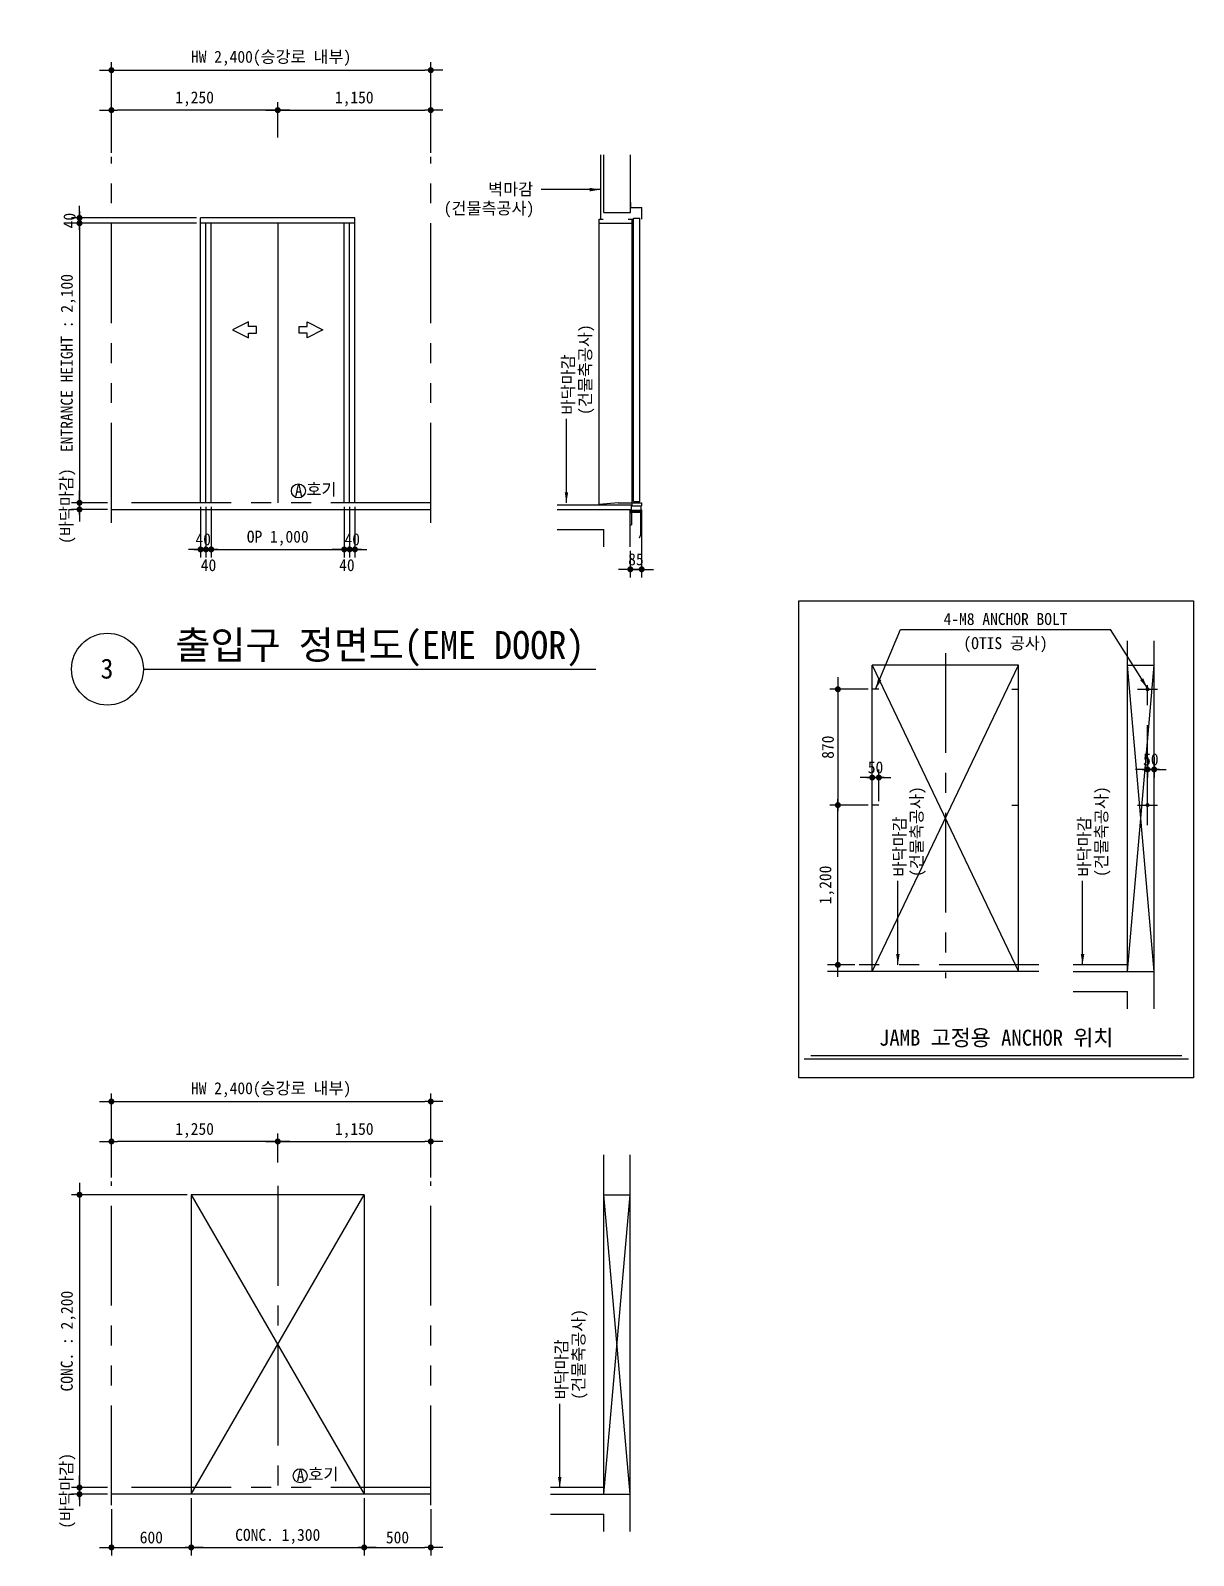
# Model space of a CAD drawing. Extents: x -9109 to 174251, y 57759 to 115528.
# Drawn here: x 112273 to 121014, y 85162 to 96618 of the extents above; entities that cross this region are included whole.
import ezdxf
from ezdxf.enums import TextEntityAlignment as Align

# ---------------------------------------------------------------- set-up
doc = ezdxf.new("R2010")
doc.units = 0
doc.header["$LTSCALE"] = 600
doc.header["$MEASUREMENT"] = 0
doc.linetypes.add('CENTER', pattern=[2, 1.25, -0.25, 0.25, -0.25])
doc.linetypes.add('PHANTOM', pattern=[2.5, 1.25, -0.25, 0.25, -0.25, 0.25, -0.25])
doc.layers.get('0').update_dxf_attribs({"linetype": 'CONTINUOUS'})
for name, color, linetype in [('1', 3, 'CONTINUOUS'), ('3', 1, 'CENTER'), ('4', 6, 'PHANTOM'), ('A-DIMS', 7, 'CONTINUOUS')]:
    doc.layers.add(name, color=color, linetype=linetype)
for name, color, linetype, lineweight in [('A-MKXS-LEAD', 7, 'CONTINUOUS', 25), ('A-XXXX-SYMB', 7, 'CONTINUOUS', 25), ('A-XXXX-TABL', 7, 'CONTINUOUS', 25), ('A-XXXX-TXT1', 3, 'CONTINUOUS', 25), ('A-XXXX-TXT2', 3, 'CONTINUOUS', 25)]:
    doc.layers.add(name, color=color, linetype=linetype, lineweight=lineweight)
doc.styles.add('HY울릉도L', font='')
doc.styles.add('OTIS', font='')
doc.styles.add('굴림', font='')
doc.styles.add('돋움', font='')
doc.styles.add('돋움체', font='')
doc.styles.get('HY울릉도L').set_extended_font_data('Dotum')
doc.styles.get('OTIS').set_extended_font_data('Dotum')
doc.styles.get('굴림').set_extended_font_data('Dotum')
doc.styles.get('돋움').set_extended_font_data('DotumChe')
doc.styles.get('돋움체').set_extended_font_data('DotumChe')
doc.dimstyles.new('CDIM', dxfattribs={"dimtxt": 3, "dimasz": 1.5, "dimexe": 2, "dimexo": 1, "dimgap": 1, "dimtad": 1, "dimdec": 0, "dimrnd": 0.5, "dimzin": 0, "dimdsep": 32, "dimlunit": 6, "dimtxsty": 'HY울릉도L', "dimblk1": '_CIDOT', "dimblk2": '_CIDOT', "dimsah": 1, "dimcen": 5.5, "dimclrd": 2, "dimclre": 2, "dimclrt": 7, "dimadec": 0, "dimazin": 0, "dimtfac": 1, "dimtdec": 0, "dimtix": 1, "dimtmove": 2, "dimatfit": 1, "dimldrblk": '_CIDOT', "dimfxl": 1, "dimtolj": 1, "dimtzin": 0, "dimlwd": -1, "dimarcsym": 0})
doc.dimstyles.new('OTIS', dxfattribs={"dimscale": 100, "dimtxt": 2.25, "dimasz": 2, "dimexe": 0.8, "dimexo": 0.8, "dimgap": 0.7, "dimtad": 1, "dimdsep": 46, "dimtxsty": '굴림', "dimblk": 'DOT', "dimcen": 0, "dimclrd": 3, "dimclre": 3, "dimclrt": 3, "dimadec": 0, "dimazin": 0, "dimtfac": 1, "dimtmove": 0, "dimatfit": 3, "dimfxl": 1, "dimtolj": 1, "dimarcsym": 0})

# ---------------------------------------------------------------- blocks, each defined once
blk = doc.blocks.new('_CIDOT')
at = {"color": 0, "linetype": 'ByBlock'}
blk.add_line((2, 0), (-1, 0), dxfattribs=at)
at = {"color": 0, "linetype": 'ByBlock', "const_width": 0.5}
blk.add_lwpolyline([(-0.25, 0, 1), (0.25, 0, 1)], format="xyb", close=True, dxfattribs=at)
blk = doc.blocks.new('*D199')
at = {"layer": 'A-DIMS', "lineweight": -2, "transparency": 16777216}
for p, q in [((113451, 87872), (112581, 87872)), ((112851, 85672), (112581, 85672))]:
    blk.add_line(p, q, dxfattribs=at)
at = {"layer": 'A-DIMS', "transparency": 16777216}
blk.add_line((112641, 87827), (112641, 85717), dxfattribs=at)
at = {"layer": 'A-DIMS', "transparency": 16777216, "xscale": 45, "yscale": 45, "zscale": 45}
for p, rotation in [((112641, 87872), 90), ((112641, 85672), 270)]:
    blk.add_blockref('_CIDOT', p, dxfattribs=dict(at, rotation=rotation))
at = {"layer": 'A-DIMS', "color": 3, "transparency": 16777216, "insert": (112557, 86772), "char_height": 90, "attachment_point": 5, "rotation": 90, "style": '돋움체'}
blk.add_mtext('\\A1;CONC. : 2,200', dxfattribs=at)
blk = doc.blocks.new('*D221')
at = {"layer": 'A-DIMS', "lineweight": -2, "transparency": 16777216}
for p, q in [((113521, 95170), (112581, 95170)), ((112851, 93070), (112581, 93070))]:
    blk.add_line(p, q, dxfattribs=at)
at = {"layer": 'A-DIMS', "transparency": 16777216}
blk.add_line((112641, 95125), (112641, 93115), dxfattribs=at)
at = {"layer": 'A-DIMS', "transparency": 16777216, "xscale": 45, "yscale": 45, "zscale": 45}
for p, rotation in [((112641, 95170), 90), ((112641, 93070), 270)]:
    blk.add_blockref('_CIDOT', p, dxfattribs=dict(at, rotation=rotation))
at = {"layer": 'A-DIMS', "color": 3, "transparency": 16777216, "insert": (112557, 94120), "char_height": 90, "attachment_point": 5, "rotation": 90, "style": '돋움체'}
blk.add_mtext('\\A1;ENTRANCE HEIGHT : 2,100', dxfattribs=at)
blk = doc.blocks.new('*D222')
at = {"layer": 'A-DIMS', "lineweight": -2, "transparency": 16777216}
for p, q in [((113481, 85592), (113481, 85162)), ((114781, 85592), (114781, 85162))]:
    blk.add_line(p, q, dxfattribs=at)
at = {"layer": 'A-DIMS', "transparency": 16777216}
blk.add_line((113526, 85222), (114736, 85222), dxfattribs=at)
at = {"layer": 'A-DIMS', "transparency": 16777216, "xscale": 45, "yscale": 45, "zscale": 45, "rotation": 180}
blk.add_blockref('_CIDOT', (113481, 85222), dxfattribs=at)
at = {"layer": 'A-DIMS', "transparency": 16777216, "xscale": 45, "yscale": 45, "zscale": 45}
blk.add_blockref('_CIDOT', (114781, 85222), dxfattribs=at)
at = {"layer": 'A-DIMS', "color": 3, "transparency": 16777216, "insert": (114131, 85305), "char_height": 90, "attachment_point": 5, "style": '돋움체'}
blk.add_mtext('\\A1;CONC. 1,300', dxfattribs=at)
blk = doc.blocks.new('*D223')
at = {"layer": 'A-DIMS', "lineweight": -2, "transparency": 16777216}
for p, q in [((112881, 95700), (112881, 96080)), ((114131, 95814), (114131, 96080))]:
    blk.add_line(p, q, dxfattribs=at)
at = {"layer": 'A-DIMS', "transparency": 16777216}
blk.add_line((114086, 96020), (112926, 96020), dxfattribs=at)
at = {"layer": 'A-DIMS', "transparency": 16777216, "xscale": 45, "yscale": 45, "zscale": 45, "rotation": 180}
blk.add_blockref('_CIDOT', (112881, 96020), dxfattribs=at)
at = {"layer": 'A-DIMS', "transparency": 16777216, "xscale": 45, "yscale": 45, "zscale": 45}
blk.add_blockref('_CIDOT', (114131, 96020), dxfattribs=at)
at = {"layer": 'A-DIMS', "color": 3, "transparency": 16777216, "insert": (113506, 96104), "char_height": 90, "attachment_point": 5, "style": '돋움체'}
blk.add_mtext('\\A1;1,250', dxfattribs=at)
blk = doc.blocks.new('*D224')
at = {"layer": 'A-DIMS', "lineweight": -2, "transparency": 16777216}
for p, q in [((114131, 95814), (114131, 96080)), ((115281, 95700), (115281, 96080))]:
    blk.add_line(p, q, dxfattribs=at)
at = {"layer": 'A-DIMS', "transparency": 16777216}
blk.add_line((114176, 96020), (115236, 96020), dxfattribs=at)
at = {"layer": 'A-DIMS', "transparency": 16777216, "xscale": 45, "yscale": 45, "zscale": 45, "rotation": 180}
blk.add_blockref('_CIDOT', (114131, 96020), dxfattribs=at)
at = {"layer": 'A-DIMS', "transparency": 16777216, "xscale": 45, "yscale": 45, "zscale": 45}
blk.add_blockref('_CIDOT', (115281, 96020), dxfattribs=at)
at = {"layer": 'A-DIMS', "color": 3, "transparency": 16777216, "insert": (114706, 96104), "char_height": 90, "attachment_point": 5, "style": '돋움체'}
blk.add_mtext('\\A1;1,150', dxfattribs=at)
blk = doc.blocks.new('*D225')
at = {"layer": 'A-DIMS', "lineweight": -2, "transparency": 16777216}
for p, q in [((112881, 95700), (112881, 96380)), ((115281, 95700), (115281, 96380))]:
    blk.add_line(p, q, dxfattribs=at)
at = {"layer": 'A-DIMS', "transparency": 16777216}
blk.add_line((112926, 96320), (115236, 96320), dxfattribs=at)
at = {"layer": 'A-DIMS', "transparency": 16777216, "xscale": 45, "yscale": 45, "zscale": 45, "rotation": 180}
blk.add_blockref('_CIDOT', (112881, 96320), dxfattribs=at)
at = {"layer": 'A-DIMS', "transparency": 16777216, "xscale": 45, "yscale": 45, "zscale": 45}
blk.add_blockref('_CIDOT', (115281, 96320), dxfattribs=at)
at = {"layer": 'A-DIMS', "color": 3, "transparency": 16777216, "insert": (114081, 96409), "char_height": 90, "attachment_point": 5, "style": '돋움체'}
blk.add_mtext('\\A1;HW 2,400(승강로 내부)', dxfattribs=at)
blk = doc.blocks.new('*D226')
at = {"layer": 'A-DIMS', "lineweight": -2, "transparency": 16777216}
for p, q in [((112881, 88002), (112881, 88332)), ((114131, 88115), (114131, 88332))]:
    blk.add_line(p, q, dxfattribs=at)
at = {"layer": 'A-DIMS', "transparency": 16777216}
blk.add_line((114086, 88272), (112926, 88272), dxfattribs=at)
at = {"layer": 'A-DIMS', "transparency": 16777216, "xscale": 45, "yscale": 45, "zscale": 45, "rotation": 180}
blk.add_blockref('_CIDOT', (112881, 88272), dxfattribs=at)
at = {"layer": 'A-DIMS', "transparency": 16777216, "xscale": 45, "yscale": 45, "zscale": 45}
blk.add_blockref('_CIDOT', (114131, 88272), dxfattribs=at)
at = {"layer": 'A-DIMS', "color": 3, "transparency": 16777216, "insert": (113506, 88355), "char_height": 90, "attachment_point": 5, "style": '돋움체'}
blk.add_mtext('\\A1;1,250', dxfattribs=at)
blk = doc.blocks.new('*D227')
at = {"layer": 'A-DIMS', "lineweight": -2, "transparency": 16777216}
for p, q in [((114131, 88115), (114131, 88332)), ((115281, 88002), (115281, 88332))]:
    blk.add_line(p, q, dxfattribs=at)
at = {"layer": 'A-DIMS', "transparency": 16777216}
blk.add_line((114176, 88272), (115236, 88272), dxfattribs=at)
at = {"layer": 'A-DIMS', "transparency": 16777216, "xscale": 45, "yscale": 45, "zscale": 45, "rotation": 180}
blk.add_blockref('_CIDOT', (114131, 88272), dxfattribs=at)
at = {"layer": 'A-DIMS', "transparency": 16777216, "xscale": 45, "yscale": 45, "zscale": 45}
blk.add_blockref('_CIDOT', (115281, 88272), dxfattribs=at)
at = {"layer": 'A-DIMS', "color": 3, "transparency": 16777216, "insert": (114706, 88355), "char_height": 90, "attachment_point": 5, "style": '돋움체'}
blk.add_mtext('\\A1;1,150', dxfattribs=at)
blk = doc.blocks.new('*D228')
at = {"layer": 'A-DIMS', "lineweight": -2, "transparency": 16777216}
for p, q in [((112881, 88002), (112881, 88632)), ((115281, 88002), (115281, 88632))]:
    blk.add_line(p, q, dxfattribs=at)
at = {"layer": 'A-DIMS', "transparency": 16777216}
blk.add_line((112926, 88572), (115236, 88572), dxfattribs=at)
at = {"layer": 'A-DIMS', "transparency": 16777216, "xscale": 45, "yscale": 45, "zscale": 45, "rotation": 180}
blk.add_blockref('_CIDOT', (112881, 88572), dxfattribs=at)
at = {"layer": 'A-DIMS', "transparency": 16777216, "xscale": 45, "yscale": 45, "zscale": 45}
blk.add_blockref('_CIDOT', (115281, 88572), dxfattribs=at)
at = {"layer": 'A-DIMS', "color": 3, "transparency": 16777216, "insert": (114081, 88660), "char_height": 90, "attachment_point": 5, "style": '돋움체'}
blk.add_mtext('\\A1;HW 2,400(승강로 내부)', dxfattribs=at)
blk = doc.blocks.new('*D229')
at = {"layer": 'A-DIMS', "lineweight": -2, "transparency": 16777216}
for p, q in [((113481, 85592), (113481, 85162)), ((112881, 85509), (112881, 85162))]:
    blk.add_line(p, q, dxfattribs=at)
at = {"layer": 'A-DIMS', "transparency": 16777216}
blk.add_line((112926, 85222), (113436, 85222), dxfattribs=at)
at = {"layer": 'A-DIMS', "transparency": 16777216, "xscale": 45, "yscale": 45, "zscale": 45, "rotation": 180}
blk.add_blockref('_CIDOT', (112881, 85222), dxfattribs=at)
at = {"layer": 'A-DIMS', "transparency": 16777216, "xscale": 45, "yscale": 45, "zscale": 45}
blk.add_blockref('_CIDOT', (113481, 85222), dxfattribs=at)
at = {"layer": 'A-DIMS', "color": 3, "transparency": 16777216, "insert": (113181, 85297), "char_height": 90, "attachment_point": 5, "style": '돋움체'}
blk.add_mtext('\\A1;600', dxfattribs=at)
blk = doc.blocks.new('*D230')
at = {"layer": 'A-DIMS', "lineweight": -2, "transparency": 16777216}
for p, q in [((114781, 85592), (114781, 85162)), ((115281, 85509), (115281, 85162))]:
    blk.add_line(p, q, dxfattribs=at)
at = {"layer": 'A-DIMS', "transparency": 16777216}
blk.add_line((114826, 85222), (115236, 85222), dxfattribs=at)
at = {"layer": 'A-DIMS', "transparency": 16777216, "xscale": 45, "yscale": 45, "zscale": 45, "rotation": 180}
blk.add_blockref('_CIDOT', (114781, 85222), dxfattribs=at)
at = {"layer": 'A-DIMS', "transparency": 16777216, "xscale": 45, "yscale": 45, "zscale": 45}
blk.add_blockref('_CIDOT', (115281, 85222), dxfattribs=at)
at = {"layer": 'A-DIMS', "color": 3, "transparency": 16777216, "insert": (115031, 85297), "char_height": 90, "attachment_point": 5, "style": '돋움체'}
blk.add_mtext('\\A1;500', dxfattribs=at)
blk = doc.blocks.new('*D231')
at = {"layer": 'A-DIMS', "lineweight": -2, "transparency": 16777216}
for p, q in [((113631, 93040), (113631, 92660)), ((114631, 93040), (114631, 92660))]:
    blk.add_line(p, q, dxfattribs=at)
at = {"layer": 'A-DIMS', "transparency": 16777216}
blk.add_line((113676, 92720), (114586, 92720), dxfattribs=at)
at = {"layer": 'A-DIMS', "transparency": 16777216, "xscale": 45, "yscale": 45, "zscale": 45, "rotation": 180}
blk.add_blockref('_CIDOT', (113631, 92720), dxfattribs=at)
at = {"layer": 'A-DIMS', "transparency": 16777216, "xscale": 45, "yscale": 45, "zscale": 45}
blk.add_blockref('_CIDOT', (114631, 92720), dxfattribs=at)
at = {"layer": 'A-DIMS', "color": 3, "transparency": 16777216, "insert": (114131, 92804), "char_height": 90, "attachment_point": 5, "style": '돋움체'}
blk.add_mtext('\\A1;OP 1,000', dxfattribs=at)
blk = doc.blocks.new('*D232')
at = {"layer": 'A-DIMS', "lineweight": -2, "transparency": 16777216}
for p, q in [((113551, 93040), (113551, 92660)), ((113591, 93040), (113591, 92660))]:
    blk.add_line(p, q, dxfattribs=at)
at = {"layer": 'A-DIMS', "transparency": 16777216}
for p, q in [((113506, 92720), (113461, 92720)), ((113591, 92720), (113551, 92720)), ((113636, 92720), (113681, 92720))]:
    blk.add_line(p, q, dxfattribs=at)
at = {"layer": 'A-DIMS', "transparency": 16777216, "xscale": 45, "yscale": 45, "zscale": 45, "rotation": 180}
blk.add_blockref('_CIDOT', (113591, 92720), dxfattribs=at)
at = {"layer": 'A-DIMS', "transparency": 16777216, "xscale": 45, "yscale": 45, "zscale": 45}
blk.add_blockref('_CIDOT', (113551, 92720), dxfattribs=at)
at = {"layer": 'A-DIMS', "color": 3, "transparency": 16777216, "insert": (113571, 92795), "char_height": 90, "attachment_point": 5, "style": '돋움체'}
blk.add_mtext('\\A1;40', dxfattribs=at)
blk = doc.blocks.new('*D233')
at = {"layer": 'A-DIMS', "lineweight": -2, "transparency": 16777216}
for p, q in [((113591, 93040), (113591, 92660)), ((113631, 93040), (113631, 92660))]:
    blk.add_line(p, q, dxfattribs=at)
at = {"layer": 'A-DIMS', "transparency": 16777216}
for p, q in [((113546, 92720), (113501, 92720)), ((113591, 92720), (113631, 92720)), ((113676, 92720), (113721, 92720))]:
    blk.add_line(p, q, dxfattribs=at)
at = {"layer": 'A-DIMS', "transparency": 16777216, "xscale": 45, "yscale": 45, "zscale": 45, "rotation": 180}
blk.add_blockref('_CIDOT', (113631, 92720), dxfattribs=at)
at = {"layer": 'A-DIMS', "transparency": 16777216, "xscale": 45, "yscale": 45, "zscale": 45}
blk.add_blockref('_CIDOT', (113591, 92720), dxfattribs=at)
at = {"layer": 'A-DIMS', "color": 3, "transparency": 16777216, "insert": (113611, 92601), "char_height": 90, "attachment_point": 5, "style": '돋움체'}
blk.add_mtext('\\A1;40', dxfattribs=at)
blk = doc.blocks.new('*D234')
at = {"layer": 'A-DIMS', "lineweight": -2, "transparency": 16777216}
for p, q in [((114671, 93040), (114671, 92660)), ((114711, 93040), (114711, 92660))]:
    blk.add_line(p, q, dxfattribs=at)
at = {"layer": 'A-DIMS', "transparency": 16777216}
for p, q in [((114626, 92720), (114581, 92720)), ((114671, 92720), (114711, 92720)), ((114756, 92720), (114801, 92720))]:
    blk.add_line(p, q, dxfattribs=at)
at = {"layer": 'A-DIMS', "transparency": 16777216, "xscale": 45, "yscale": 45, "zscale": 45, "rotation": 180}
blk.add_blockref('_CIDOT', (114711, 92720), dxfattribs=at)
at = {"layer": 'A-DIMS', "transparency": 16777216, "xscale": 45, "yscale": 45, "zscale": 45}
blk.add_blockref('_CIDOT', (114671, 92720), dxfattribs=at)
at = {"layer": 'A-DIMS', "color": 3, "transparency": 16777216, "insert": (114691, 92795), "char_height": 90, "attachment_point": 5, "style": '돋움체'}
blk.add_mtext('\\A1;40', dxfattribs=at)
blk = doc.blocks.new('*D235')
at = {"layer": 'A-DIMS', "lineweight": -2, "transparency": 16777216}
for p, q in [((114631, 93040), (114631, 92660)), ((114671, 93040), (114671, 92660))]:
    blk.add_line(p, q, dxfattribs=at)
at = {"layer": 'A-DIMS', "transparency": 16777216}
for p, q in [((114586, 92720), (114541, 92720)), ((114671, 92720), (114631, 92720)), ((114716, 92720), (114761, 92720))]:
    blk.add_line(p, q, dxfattribs=at)
at = {"layer": 'A-DIMS', "transparency": 16777216, "xscale": 45, "yscale": 45, "zscale": 45, "rotation": 180}
blk.add_blockref('_CIDOT', (114671, 92720), dxfattribs=at)
at = {"layer": 'A-DIMS', "transparency": 16777216, "xscale": 45, "yscale": 45, "zscale": 45}
blk.add_blockref('_CIDOT', (114631, 92720), dxfattribs=at)
at = {"layer": 'A-DIMS', "color": 3, "transparency": 16777216, "insert": (114651, 92601), "char_height": 90, "attachment_point": 5, "style": '돋움체'}
blk.add_mtext('\\A1;40', dxfattribs=at)
blk = doc.blocks.new('*D236')
at = {"layer": 'A-DIMS', "transparency": 16777216}
for p, q in [((112641, 93115), (112641, 93160)), ((112641, 93070), (112641, 93020)), ((112641, 92975), (112641, 92930))]:
    blk.add_line(p, q, dxfattribs=at)
at = {"layer": 'A-DIMS', "lineweight": -2, "transparency": 16777216}
for p, q in [((112851, 93070), (112581, 93070)), ((112851, 93020), (112581, 93020))]:
    blk.add_line(p, q, dxfattribs=at)
at = {"layer": 'A-DIMS', "transparency": 16777216, "xscale": 45, "yscale": 45, "zscale": 45}
for p, rotation in [((112641, 93070), 270), ((112641, 93020), 90)]:
    blk.add_blockref('_CIDOT', p, dxfattribs=dict(at, rotation=rotation))
at = {"layer": 'A-DIMS', "color": 3, "transparency": 16777216, "insert": (112554, 93045), "char_height": 90, "attachment_point": 5, "rotation": 90, "style": '돋움체'}
blk.add_mtext('\\A1;(바닥마감)', dxfattribs=at)
blk = doc.blocks.new('*D237')
at = {"layer": 'A-DIMS', "transparency": 16777216}
for p, q in [((112641, 85717), (112641, 85762)), ((112641, 85672), (112641, 85622)), ((112641, 85577), (112641, 85532))]:
    blk.add_line(p, q, dxfattribs=at)
at = {"layer": 'A-DIMS', "lineweight": -2, "transparency": 16777216}
for p, q in [((112851, 85672), (112581, 85672)), ((112851, 85622), (112581, 85622))]:
    blk.add_line(p, q, dxfattribs=at)
at = {"layer": 'A-DIMS', "transparency": 16777216, "xscale": 45, "yscale": 45, "zscale": 45}
for p, rotation in [((112641, 85672), 270), ((112641, 85622), 90)]:
    blk.add_blockref('_CIDOT', p, dxfattribs=dict(at, rotation=rotation))
at = {"layer": 'A-DIMS', "color": 3, "transparency": 16777216, "insert": (112554, 85647), "char_height": 90, "attachment_point": 5, "rotation": 90, "style": '돋움체'}
blk.add_mtext('\\A1;(바닥마감)', dxfattribs=at)
blk = doc.blocks.new('방향')
at = {"layer": '1'}
blk.add_lwpolyline([(-220, 25), (-220, 60), (-340, 0), (-220, -60), (-220, -25), (-160, -25), (-160, 25)], close=True, dxfattribs=at)
blk = doc.blocks.new('*D238')
at = {"layer": 'A-DIMS', "lineweight": -2, "transparency": 16777216}
for p, q in [((113521, 95210), (112581, 95210)), ((113521, 95170), (112581, 95170))]:
    blk.add_line(p, q, dxfattribs=at)
at = {"layer": 'A-DIMS', "transparency": 16777216}
for p, q in [((112641, 95255), (112641, 95300)), ((112641, 95170), (112641, 95210)), ((112641, 95125), (112641, 95080))]:
    blk.add_line(p, q, dxfattribs=at)
at = {"layer": 'A-DIMS', "transparency": 16777216, "xscale": 45, "yscale": 45, "zscale": 45}
for p, rotation in [((112641, 95170), 90), ((112641, 95210), 270)]:
    blk.add_blockref('_CIDOT', p, dxfattribs=dict(at, rotation=rotation))
at = {"layer": 'A-DIMS', "color": 3, "transparency": 16777216, "insert": (112566, 95190), "char_height": 90, "attachment_point": 5, "rotation": 90, "style": '돋움체'}
blk.add_mtext('\\A1;40', dxfattribs=at)
blk = doc.blocks.new('*D239')
at = {"layer": 'A-DIMS', "lineweight": -2, "transparency": 16777216}
for p, q in [((116866, 93016), (116866, 92510)), ((116781, 92710), (116781, 92510))]:
    blk.add_line(p, q, dxfattribs=at)
at = {"layer": 'A-DIMS', "transparency": 16777216}
for p, q in [((116736, 92570), (116691, 92570)), ((116866, 92570), (116781, 92570)), ((116911, 92570), (116956, 92570))]:
    blk.add_line(p, q, dxfattribs=at)
at = {"layer": 'A-DIMS', "transparency": 16777216, "xscale": 45, "yscale": 45, "zscale": 45}
blk.add_blockref('_CIDOT', (116781, 92570), dxfattribs=at)
at = {"layer": 'A-DIMS', "transparency": 16777216, "xscale": 45, "yscale": 45, "zscale": 45, "rotation": 180}
blk.add_blockref('_CIDOT', (116866, 92570), dxfattribs=at)
at = {"layer": 'A-DIMS', "color": 3, "transparency": 16777216, "insert": (116823, 92645), "char_height": 90, "attachment_point": 5, "style": '돋움체'}
blk.add_mtext('\\A1;85', dxfattribs=at)
blk = doc.blocks.new('*D1014')
at = {"layer": 'A-DIMS', "lineweight": -2, "transparency": 16777216}
for p, q in [((118569, 90799), (118281, 90799)), ((118469, 89599), (118281, 89599))]:
    blk.add_line(p, q, dxfattribs=at)
at = {"layer": 'A-DIMS', "transparency": 16777216}
blk.add_line((118341, 89644), (118341, 90754), dxfattribs=at)
at = {"layer": 'A-DIMS', "transparency": 16777216, "xscale": 45, "yscale": 45, "zscale": 45}
for p, rotation in [((118341, 90799), 90), ((118341, 89599), 270)]:
    blk.add_blockref('_CIDOT', p, dxfattribs=dict(at, rotation=rotation))
at = {"layer": 'A-DIMS', "color": 3, "transparency": 16777216, "insert": (118258, 90199), "char_height": 90, "attachment_point": 5, "rotation": 90, "style": '돋움체'}
blk.add_mtext('\\A1;1,200', dxfattribs=at)
blk = doc.blocks.new('*D1015')
at = {"layer": 'A-DIMS', "lineweight": -2, "transparency": 16777216}
for p, q in [((118569, 91669), (118281, 91669)), ((118569, 90799), (118281, 90799))]:
    blk.add_line(p, q, dxfattribs=at)
at = {"layer": 'A-DIMS', "transparency": 16777216}
blk.add_line((118341, 91624), (118341, 90844), dxfattribs=at)
at = {"layer": 'A-DIMS', "transparency": 16777216, "xscale": 45, "yscale": 45, "zscale": 45}
for p, rotation in [((118341, 91669), 90), ((118341, 90799), 270)]:
    blk.add_blockref('_CIDOT', p, dxfattribs=dict(at, rotation=rotation))
at = {"layer": 'A-DIMS', "color": 3, "transparency": 16777216, "insert": (118266, 91234), "char_height": 90, "attachment_point": 5, "rotation": 90, "style": '돋움체'}
blk.add_mtext('\\A1;870', dxfattribs=at)
blk = doc.blocks.new('*D1016')
at = {"layer": 'A-DIMS', "lineweight": -2, "transparency": 16777216}
for p, q in [((120668, 91158), (120668, 91007)), ((120718, 91158), (120718, 91007))]:
    blk.add_line(p, q, dxfattribs=at)
at = {"layer": 'A-DIMS', "transparency": 16777216}
for p, q in [((120623, 91067), (120578, 91067)), ((120718, 91067), (120668, 91067)), ((120763, 91067), (120808, 91067))]:
    blk.add_line(p, q, dxfattribs=at)
at = {"layer": 'A-DIMS', "transparency": 16777216, "xscale": 45, "yscale": 45, "zscale": 45}
blk.add_blockref('_CIDOT', (120668, 91067), dxfattribs=at)
at = {"layer": 'A-DIMS', "transparency": 16777216, "xscale": 45, "yscale": 45, "zscale": 45, "rotation": 180}
blk.add_blockref('_CIDOT', (120718, 91067), dxfattribs=at)
at = {"layer": 'A-DIMS', "color": 3, "transparency": 16777216, "insert": (120693, 91142), "char_height": 90, "attachment_point": 5, "style": '돋움체'}
blk.add_mtext('\\A1;50', dxfattribs=at)
blk = doc.blocks.new('*D1017')
at = {"layer": 'A-DIMS', "transparency": 16777216}
for p, q in [((118554, 91006), (118509, 91006)), ((118599, 91006), (118649, 91006)), ((118694, 91006), (118739, 91006))]:
    blk.add_line(p, q, dxfattribs=at)
at = {"layer": 'A-DIMS', "lineweight": -2, "transparency": 16777216}
for p, q in [((118599, 90829), (118599, 91066)), ((118649, 90829), (118649, 91066))]:
    blk.add_line(p, q, dxfattribs=at)
at = {"layer": 'A-DIMS', "transparency": 16777216, "xscale": 45, "yscale": 45, "zscale": 45}
blk.add_blockref('_CIDOT', (118599, 91006), dxfattribs=at)
at = {"layer": 'A-DIMS', "transparency": 16777216, "xscale": 45, "yscale": 45, "zscale": 45, "rotation": 180}
blk.add_blockref('_CIDOT', (118649, 91006), dxfattribs=at)
at = {"layer": 'A-DIMS', "color": 3, "transparency": 16777216, "insert": (118624, 91082), "char_height": 90, "attachment_point": 5, "style": '돋움체'}
blk.add_mtext('\\A1;50', dxfattribs=at)

msp = doc.modelspace()

# ---------------------------------------------------------------- linework, layer by layer
for p, q in [((116583, 95249.9), (116583, 95683.1)), ((116783, 95249.9), (116783, 95683.1)), ((116784.9, 95285.3), (116784.9, 95325.8)), ((113551, 93069.9), (113551, 95209.9)), ((114711, 95209.9), (113551, 95209.9)), ((114711, 93069.9), (114711, 95209.9)), ((116583, 95249.9), (116783, 95249.9)), ((116812.1, 95285.3), (116784.9, 95285.3)), ((116791.7, 95287.4), (116868, 95287.4)), ((116806, 93080.9), (116806, 95208.9)), ((116806, 95208.9), (116853, 95208.9)), ((116806, 95208.9), (116853, 95208.9)), ((116853, 93080.9), (116853, 95208.9)), ((116868, 95199.8), (116868, 95287.4)), ((114711, 95169.9), (113551, 95169.9)), ((113591, 93069.9), (113591, 95169.9)), ((113631, 93069.9), (113631, 95169.9)), ((114131, 95169.9), (114131, 93069.9)), ((114631, 93069.9), (114631, 95169.9)), ((114671, 93069.9), (114671, 95169.9)), ((116546, 93052.9), (116546, 95199.9)), ((116546, 95199.9), (116576, 95199.9)), ((116546, 95169.9), (116796, 95169.9)), ((116766, 95199.9), (116796, 95199.9)), ((116796, 93046.2), (116796, 95199.9)), ((116547.1, 93054), (116796, 93054)), ((116796, 93069.9), (116866, 93069.9)), ((116859.8, 93046.2), (116859.8, 93007.8)), ((112881, 93019.9), (115281, 93019.9)), ((116231, 93019.9), (116781, 93019.9)), ((116781, 92739.9), (116781, 93019.9)), ((116788.1, 93007.8), (116859.8, 93007.8)), ((116789, 92991.8), (116789, 92904.1)), ((116797, 92999.8), (116851.6, 92999.8)), ((116858.6, 93007.8), (116858.6, 92834)), ((116859.8, 93007.8), (116859.8, 92834)), ((116231, 92869.9), (116581, 92869.9)), ((116581, 92739.9), (116581, 92869.9)), ((116781, 92904.1), (116789, 92904.1)), ((116858.7, 92834.5), (116846.3, 92804)), ((116847.4, 92803.5), (116846.3, 92804)), ((116859.8, 92834), (116847.4, 92803.5)), ((120518.3, 89549.3), (120518.3, 92032.5)), ((120718.3, 89549.3), (120718.3, 92032.5)), ((118599.3, 89549.3), (118599.3, 91849.3)), ((119699.3, 91849.3), (118599.3, 91849.3)), ((119699.3, 89549.3), (119699.3, 91849.3)), ((120518.3, 91849.3), (120718.3, 91849.3)), ((118649.3, 91669.3), (118599.3, 91669.3)), ((119649.3, 91669.3), (119699.3, 91669.3)), ((118649.3, 90799.3), (118599.3, 90799.3)), ((119649.3, 90799.3), (119699.3, 90799.3)), ((119851.1, 89549.3), (118264.1, 89549.3)), ((120110.2, 89549.3), (120718.3, 89549.3)), ((120718.3, 89269.3), (120718.3, 89549.3)), ((120110.2, 89399.3), (120518.3, 89399.3)), ((120518.3, 89269.3), (120518.3, 89399.3)), ((116581, 85621.5), (116581, 88171.5)), ((116781, 85621.5), (116781, 88171.5)), ((113481, 87871.5), (113481, 85621.5)), ((114781, 87871.5), (113481, 87871.5)), ((114781, 87871.5), (114781, 85621.5)), ((116581, 87871.5), (116781, 87871.5)), ((115281, 85621.5), (112881, 85621.5)), ((116181, 85621.5), (116781, 85621.5)), ((116781, 85341.5), (116781, 85621.5)), ((116181, 85471.5), (116581, 85471.5)), ((116581, 85341.5), (116581, 85471.5))]:
    msp.add_line(p, q)
at = {"color": 7}
for p, q in [((116788.1, 93046.2), (116788.1, 93007.8)), ((116788.1, 93046.2), (116866, 93046.2)), ((116793.2, 93069.9), (116796, 93069.9)), ((116806, 93080.9), (116853, 93080.9)), ((116866, 93069.9), (116866, 93046.2)), ((116788.1, 93015.4), (116859.8, 93015.4)), ((116851.6, 93007.8), (116851.6, 92999.8))]:
    msp.add_line(p, q, dxfattribs=at)
for radius in [16, 8]:
    msp.add_arc((116797, 92991.8), radius, 90, 180)
at = {"layer": '1'}
for p, q in [((118599.3, 89549.3), (119699.3, 91849.3)), ((118599.3, 91849.3), (119699.3, 89549.3)), ((120518.3, 89549.3), (120718.3, 91849.3)), ((120718.3, 89549.3), (120518.3, 91849.3)), ((118137.1, 88919), (120925.1, 88919)), ((118087.1, 88894), (120975.1, 88894)), ((113481, 85621.5), (114781, 87871.5)), ((113481, 87871.5), (114781, 85621.5)), ((116581, 85621.5), (116781, 87871.5)), ((116781, 85621.5), (116581, 87871.5))]:
    msp.add_line(p, q, dxfattribs=at)
at = {"layer": '1', "const_width": 15}
for points in [[(120660.8, 91669.3, 1), (120675.8, 91669.3, 1)], [(120660.8, 90799.3, 1), (120675.8, 90799.3, 1)]]:
    msp.add_lwpolyline(points, format="xyb", close=True, dxfattribs=at)
at = {"layer": '1'}
for centre in [(114286.1, 93159.2), (114299.8, 85760.7)]:
    msp.add_circle(centre, 52.5, dxfattribs=at)
at = {"layer": '3'}
for p, q in [((119149.3, 91941.1), (119149.3, 89499.3)), ((120668.3, 90649.3), (120668.3, 91779.3)), ((120593.3, 91669.3), (120743.3, 91669.3)), ((120593.3, 90799.3), (120743.3, 90799.3)), ((114131, 87938.6), (114131, 85571.5))]:
    msp.add_line(p, q, dxfattribs=at)
at = {"layer": '4'}
for p, q in [((112881, 92919.9), (112881, 95669.9)), ((115281, 92919.9), (115281, 95669.9)), ((116556.3, 95683.1), (116556.3, 95199.9)), ((115281, 93069.9), (112881, 93069.9)), ((116546, 93052.9), (116231, 93051.4)), ((116688.9, 93069.9), (116547.1, 93058.1)), ((116688.9, 93069.9), (116796, 93069.9)), ((119851.1, 89599.3), (118264.1, 89599.3)), ((120518.3, 89599.3), (120110.2, 89599.3)), ((112881, 85539), (112881, 87971.5)), ((115281, 85539), (115281, 87971.5)), ((115281, 85671.5), (112881, 85671.5)), ((116581, 85671.5), (116181, 85671.5))]:
    msp.add_line(p, q, dxfattribs=at)
at = {"layer": 'A-MKXS-LEAD'}
msp.add_line((118811.5, 92117.2), (120390.7, 92117.2), dxfattribs=at)
at = {"layer": 'A-XXXX-SYMB'}
msp.add_line((113120.8, 91819.9), (116521.5, 91819.9), dxfattribs=at)
msp.add_circle((112850.8, 91819.9), 270, dxfattribs=at)
at = {"layer": 'A-XXXX-TABL'}
msp.add_lwpolyline([(118048.3, 92334.3), (121013.8, 92334.3), (121013.8, 88749.2), (118048.3, 88749.2)], close=True, dxfattribs=at)

# ---------------------------------------------------------------- block references
at = {"layer": '1'}
msp.add_blockref('방향', (114131, 94369.9), dxfattribs=at)
at = {"layer": '1', "xscale": -1}
msp.add_blockref('방향', (114131, 94369.9), dxfattribs=at)

# ---------------------------------------------------------------- texts
at = {"layer": 'A-XXXX-TXT1', "style": '돋움체'}
msp.add_text('출입구 정면도(EME DOOR)', height=210, dxfattribs=at).set_placement((116435.8, 91833.5), align=Align.BOTTOM_RIGHT)
msp.add_text('3', height=150, dxfattribs=at).set_placement((112847.4, 91823.2), align=Align.MIDDLE)
at = {"layer": 'A-XXXX-TXT2', "style": '돋움'}
for s, p in [('벽마감', (115712.6, 95381.1)), ('(건물측공사)', (115378.4, 95237.7)), ('호기', (114346.8, 93125.7)), ('호기', (114360.6, 85727.3))]:
    msp.add_text(s, height=90, dxfattribs=at).set_placement(p)
for s, p in [('(건물축공사)', (116486.5, 93729.8)), ('바닥마감', (116357.8, 93732.5)), ('(건물축공사)', (118977.5, 90259.1)), ('(건물축공사)', (120365.7, 90259.1)), ('바닥마감', (118848.9, 90261.9)), ('바닥마감', (120237.1, 90261.9)), ('(건물축공사)', (116436.5, 86331.4)), ('바닥마감', (116307.8, 86334.1))]:
    msp.add_text(s, height=90, rotation=90, dxfattribs=at).set_placement(p)
for p in [(114288.3, 93163.5), (114302, 85765.1)]:
    msp.add_text('A', height=90, dxfattribs=at).set_placement(p, align=Align.MIDDLE_CENTER)
for s, height, p in [('4-M8 ANCHOR BOLT', 90, (119601.1, 92152)), ('(OTIS 공사)', 90, (119601.1, 91970.5)), ('JAMB 고정용 ANCHOR 위치', 120, (119531.1, 88991.6))]:
    msp.add_text(s, height=height, dxfattribs=at).set_placement(p, align=Align.CENTER)

# ---------------------------------------------------------------- dimensions: what is measured, and where the dimension line sits
at = {"layer": 'A-DIMS'}
for base, p1, p2, text, picture, middle in [((115281, 96319.9), (112881, 95669.9), (115281, 95669.9), 'HW <>(승강로 내부)', '*D225', (114081, 96408.8)), ((114631, 92719.9), (113631, 93069.9), (114631, 93069.9), 'OP <>', '*D231', (114131, 92803.8)), ((115281, 88571.5), (112881, 87971.5), (115281, 87971.5), 'HW <>(승강로 내부)', '*D228', (114081, 88660.4)), ((114781, 85221.5), (113481, 85621.5), (114781, 85621.5), 'CONC. <>', '*D222', (114131, 85305.4))]:
    dim = msp.add_linear_dim(base=base, p1=p1, p2=p2, text=text, dimstyle='CDIM', override={"dimscale": 30, "dimtxsty": '돋움체', "dimclrd": 256, "dimclre": 256, "dimclrt": 3}, dxfattribs=at)
    dim.commit()
    dim.dimension.update_dxf_attribs({"geometry": picture, "text_midpoint": middle})
for base, p1, p2, picture, middle in [((112881, 96019.9), (114131, 95783.9), (112881, 95669.9), '*D223', (113506, 96103.5)), ((113551, 92719.9), (113591, 93069.9), (113551, 93069.9), '*D232', (113571, 92795)), ((116781, 92569.9), (116866, 93046.2), (116781, 92739.9), '*D239', (116823.5, 92645)), ((120668.3, 91067.3), (120718.3, 91187.5), (120668.3, 91187.5), '*D1016', (120693.3, 91142.3)), ((118649.3, 91006.5), (118599.3, 90799.3), (118649.3, 90799.3), '*D1017', (118624.3, 91081.5)), ((112881, 88271.5), (114131, 88085.4), (112881, 87971.5), '*D226', (113506, 88355.1)), ((113481, 85221.5), (112881, 85539), (113481, 85621.5), '*D229', (113181, 85296.6)), ((115281, 85221.5), (114781, 85621.5), (115281, 85539), '*D230', (115031, 85296.6))]:
    dim = msp.add_linear_dim(base=base, p1=p1, p2=p2, dimstyle='CDIM', override={"dimscale": 30, "dimtxsty": '돋움체', "dimclrd": 256, "dimclre": 256, "dimclrt": 3}, dxfattribs=at)
    dim.commit()
    dim.dimension.update_dxf_attribs({"geometry": picture, "text_midpoint": middle})
for base, p1, p2, angle, picture, middle in [((115281, 96019.9), (114131, 95783.9), (115281, 95669.9), 180, '*D224', (114706, 96103.5)), ((112641, 95209.9), (113551, 95169.9), (113551, 95209.9), 90, '*D238', (112565.9, 95189.9)), ((114711, 92719.9), (114671, 93069.9), (114711, 93069.9), 180, '*D234', (114691, 92795)), ((118341.5, 90799.3), (118599.3, 91669.3), (118599.3, 90799.3), 90, '*D1015', (118266.4, 91234.3)), ((118341.5, 90799.3), (118499.3, 89599.3), (118599.3, 90799.3), 90, '*D1014', (118257.9, 90199.3)), ((115281, 88271.5), (114131, 88085.4), (115281, 87971.5), 180, '*D227', (114706, 88355.1))]:
    dim = msp.add_linear_dim(base=base, p1=p1, p2=p2, angle=angle, dimstyle='CDIM', override={"dimscale": 30, "dimtxsty": '돋움체', "dimclrd": 256, "dimclre": 256, "dimclrt": 3}, dxfattribs=at)
    dim.commit()
    dim.dimension.update_dxf_attribs({"geometry": picture, "text_midpoint": middle})
for base, p1, p2, text, picture, middle in [((112641, 93069.9), (113551, 95169.9), (112881, 93069.9), 'ENTRANCE HEIGHT : <>', '*D221', (112557.2, 94119.9)), ((112641, 93019.9), (112881, 93069.9), (112881, 93019.9), '(바닥마감)', '*D236', (112554.3, 93044.9)), ((112641, 85671.5), (113481, 87871.5), (112881, 85671.5), 'CONC. : <>', '*D199', (112557.2, 86771.5)), ((112641, 85621.5), (112881, 85671.5), (112881, 85621.5), '(바닥마감)', '*D237', (112554.3, 85646.5))]:
    dim = msp.add_linear_dim(base=base, p1=p1, p2=p2, angle=90, text=text, dimstyle='CDIM', override={"dimscale": 30, "dimtxsty": '돋움체', "dimclrd": 256, "dimclre": 256, "dimclrt": 3}, dxfattribs=at)
    dim.commit()
    dim.dimension.update_dxf_attribs({"geometry": picture, "text_midpoint": middle})
dim = msp.add_linear_dim(base=(113631, 92719.9), p1=(113591, 93069.9), p2=(113631, 93069.9), dimstyle='CDIM', override={"dimscale": 30, "dimtxsty": '돋움체', "dimclrd": 256, "dimclre": 256, "dimclrt": 3}, dxfattribs=at)
dim.commit()
dim.dimension.update_dxf_attribs({"geometry": '*D233', "text_midpoint": (113611, 92600.9), "dimtype": 160})
dim = msp.add_linear_dim(base=(114631, 92719.9), p1=(114671, 93069.9), p2=(114631, 93069.9), angle=180, dimstyle='CDIM', override={"dimscale": 30, "dimtxsty": '돋움체', "dimclrd": 256, "dimclre": 256, "dimclrt": 3}, dxfattribs=at)
dim.commit()
dim.dimension.update_dxf_attribs({"geometry": '*D235', "text_midpoint": (114651, 92600.9), "dimtype": 160})

# ---------------------------------------------------------------- leaders
at = {"layer": 'A-MKXS-LEAD'}
for points in [[(116556.3, 95422.9), (116110.9, 95422.9)], [(116300.7, 93069.9), (116300.7, 93699.9)], [(118624.3, 91669.3), (118811.5, 92117.2)], [(120667.1, 91676.7), (120390.7, 92117.2)], [(118791.8, 89599.3), (118791.8, 90229.2)], [(120180, 89599.3), (120180, 90229.2)], [(116250.7, 85671.5), (116250.7, 86301.5)]]:
    msp.add_leader(points, dimstyle='OTIS', override={"dimscale": 40, "dimtad": 0, "dimtxsty": 'OTIS', "dimclrd": 256, "dimatfit": 0}, dxfattribs=at)

doc.saveas('drawing.dxf')
